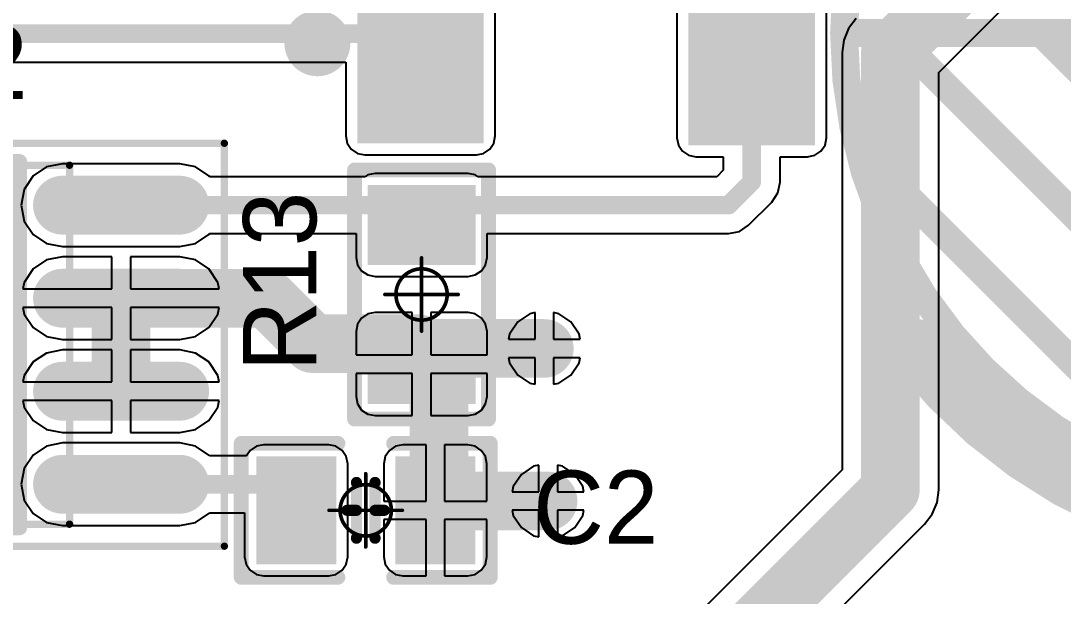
# Model space of a CAD drawing. Header units: millimetres. Extents: x 0.99 to 9.85, y 0.8 to 4.18.
# Drawn here: x 2.408 to 2.968, y 1.418 to 1.727 of the extents above; entities that cross this region are included whole.
import ezdxf

# ---------------------------------------------------------------- set-up
doc = ezdxf.new("R2010")
doc.units = ezdxf.units.MM
doc.header["$MEASUREMENT"] = 0
for name, color, linetype in [('BottomLayer', 5, 'Continuous'), ('BottomSolder', 6, 'Continuous'), ('Mechanical13', 56, 'Continuous'), ('Mechanical15', 56, 'Continuous'), ('MultiLayer', 9, 'Continuous'), ('PadHoleLayer', 156, 'Continuous'), ('TopLayer', 1, 'Continuous'), ('TopOverlay', 2, 'Continuous'), ('TopPaste', 8, 'Continuous'), ('TopSolder', 216, 'Continuous'), ('ViaHoleLayer', 16, 'Continuous')]:
    doc.layers.add(name, color=color, linetype=linetype)

# ---------------------------------------------------------------- blocks, each defined once
blk = doc.blocks.new('C_0805_L_3')
at = {"layer": 'Mechanical15', "const_width": 0.0019685}
for points in [[(0, 0.019685), (0, -0.019685)], [(0, 0.019685), (0, -0.019685)], [(0.019685, 0), (-0.019685, 0)], [(0.019685, 0), (-0.019685, 0)]]:
    blk.add_lwpolyline(points, dxfattribs=at)
at = {"layer": 'Mechanical15'}
for points, const_width in [([(-0.0004921, 0.019685, 1), (0.0004921, 0.019685, 1)], 0.0009842), ([(-0.0004921, 0.019685, 1), (0.0004921, 0.019685, 1)], 0.0009842), ([(0.0137795, 0, 1), (-0.0137795, 0, 1)], 0.0019685), ([(0.0137795, 0, 1), (-0.0137795, 0, 1)], 0.0019685), ([(-0.0201771, 0, 1), (-0.0191929, 0, 1)], 0.0009842), ([(-0.0201771, 0, 1), (-0.0191929, 0, 1)], 0.0009842), ([(-0.0142716, 0, 1), (-0.0132874, 0, 1)], 0.0009842), ([(-0.0142716, 0, 1), (-0.0132874, 0, 1)], 0.0009842), ([(0.0132874, 0, 1), (0.0142716, 0, 1)], 0.0009842), ([(0.0132874, 0, 1), (0.0142716, 0, 1)], 0.0009842), ([(0.0191929, 0, 1), (0.0201771, 0, 1)], 0.0009842), ([(0.0191929, 0, 1), (0.0201771, 0, 1)], 0.0009842), ([(-0.0004921, -0.019685, 1), (0.0004921, -0.019685, 1)], 0.0009842), ([(-0.0004921, -0.019685, 1), (0.0004921, -0.019685, 1)], 0.0009842)]:
    blk.add_lwpolyline(points, format="xyb", close=True, dxfattribs=dict(at, const_width=const_width))
at = {"layer": 'TopLayer'}
for points in [[(-0.0199048, -0.0250032), (-0.0199048, 0.0249968), (-0.0549048, -0.0250032), (-0.0549048, 0.0249968)], [(0.0548984, -0.0250032), (0.0548984, 0.0249968), (0.0198984, -0.0250032), (0.0198984, 0.0249968)]]:
    blk.add_solid(points, dxfattribs=at)
at = {"layer": 'TopOverlay'}
for points, const_width in [([(-0.0669291, 0.0359968), (-0.0669291, -0.0360032)], 0.008), ([(-0.015, 0.0359968), (-0.0669291, 0.0359968)], 0.008), ([(0.0669291, 0.0359968), (0.015, 0.0359968)], 0.008), ([(0.0669291, 0.0359968), (0.0669291, -0.0360032)], 0.008), ([(-0.005, 0.015), (-0.005, -0.015)], 0.006), ([(0.005, 0.015), (0.005, -0.015)], 0.006), ([(-0.005, 0), (-0.01, 0)], 0.006), ([(0.01, 0), (0.005, 0)], 0.006), ([(-0.015, -0.0359968), (-0.0669291, -0.0359968)], 0.008), ([(0.0669291, -0.0359968), (0.015, -0.0359968)], 0.008)]:
    blk.add_lwpolyline(points, dxfattribs=dict(at, const_width=const_width))
for points, const_width in [([(-0.0689291, 0.0359968, 1), (-0.0649291, 0.0359968, 1)], 0.004), ([(-0.0689291, 0.0359968, 1), (-0.0649291, 0.0359968, 1)], 0.004), ([(-0.017, 0.0359968, 1), (-0.013, 0.0359968, 1)], 0.004), ([(0.013, 0.0359968, 1), (0.017, 0.0359968, 1)], 0.004), ([(0.0649291, 0.0359968, 1), (0.0689291, 0.0359968, 1)], 0.004), ([(0.0649291, 0.0359968, 1), (0.0689291, 0.0359968, 1)], 0.004), ([(-0.0065, 0.015, 1), (-0.0035, 0.015, 1)], 0.003), ([(0.0035, 0.015, 1), (0.0065, 0.015, 1)], 0.003), ([(-0.0115, 0, 1), (-0.0085, 0, 1)], 0.003), ([(-0.0065, 0, 1), (-0.0035, 0, 1)], 0.003), ([(0.0035, 0, 1), (0.0065, 0, 1)], 0.003), ([(0.0085, 0, 1), (0.0115, 0, 1)], 0.003), ([(-0.0065, -0.015, 1), (-0.0035, -0.015, 1)], 0.003), ([(0.0035, -0.015, 1), (0.0065, -0.015, 1)], 0.003), ([(-0.0689291, -0.0359968, 1), (-0.0649291, -0.0359968, 1)], 0.004), ([(-0.0689291, -0.0360032, 1), (-0.0649291, -0.0360032, 1)], 0.004), ([(-0.017, -0.0359968, 1), (-0.013, -0.0359968, 1)], 0.004), ([(0.013, -0.0359968, 1), (0.017, -0.0359968, 1)], 0.004), ([(0.0649291, -0.0359968, 1), (0.0689291, -0.0359968, 1)], 0.004), ([(0.0649291, -0.0360032, 1), (0.0689291, -0.0360032, 1)], 0.004)]:
    blk.add_lwpolyline(points, format="xyb", close=True, dxfattribs=dict(at, const_width=const_width))
at = {"layer": 'TopPaste'}
for points in [[(-0.0199048, -0.0250032), (-0.0199048, 0.0249968), (-0.0549048, -0.0250032), (-0.0549048, 0.0249968)], [(0.0548984, -0.0250032), (0.0548984, 0.0249968), (0.0198984, -0.0250032), (0.0198984, 0.0249968)]]:
    blk.add_solid(points, dxfattribs=at)
at = {"layer": 'TopSolder'}
for points in [[(-0.0159048, -0.0290032), (-0.0159048, 0.0289968), (-0.0589048, -0.0290032), (-0.0589048, 0.0289968)], [(0.0588984, -0.0290032), (0.0588984, 0.0289968), (0.0158984, -0.0290032), (0.0158984, 0.0289968)]]:
    blk.add_solid(points, dxfattribs=at)
blk = doc.blocks.new('TO252_31')
at = {"layer": 'Mechanical15', "const_width": 0.003937}
for points in [[(-0.1050394, 0.236063), (-0.0655906, 0.2716536)], [(-0.0655906, 0.2716536), (0.0655906, 0.2716536)], [(0.0655906, 0.2716536), (0.1050394, 0.236063)], [(-0.1050394, 0.218504), (-0.1050394, 0.236063)], [(0.1050394, 0.218504), (0.1050394, 0.236063)], [(-0.13, 0.218504), (0.13, 0.218504)], [(-0.13, 0), (-0.13, 0.218504)], [(0.13, 0), (0.13, 0.218504)], [(-0.13, 0), (0.13, 0)]]:
    blk.add_lwpolyline(points, dxfattribs=at)
at = {"layer": 'Mechanical15', "const_width": 0.0019685}
for points in [[(-0.0665748, 0.2716536, 1), (-0.0646064, 0.2716536, 1)], [(-0.0665748, 0.2716536, 1), (-0.0646064, 0.2716536, 1)], [(0.0646064, 0.2716536, 1), (0.0665748, 0.2716536, 1)], [(0.0646064, 0.2716536, 1), (0.0665748, 0.2716536, 1)], [(-0.1060236, 0.236063, 1), (-0.1040552, 0.236063, 1)], [(-0.1060236, 0.236063, 1), (-0.1040552, 0.236063, 1)], [(0.1040552, 0.236063, 1), (0.1060236, 0.236063, 1)], [(0.1040552, 0.236063, 1), (0.1060236, 0.236063, 1)], [(-0.1309842, 0.218504, 1), (-0.1290158, 0.218504, 1)], [(-0.1309842, 0.218504, 1), (-0.1290158, 0.218504, 1)], [(-0.1060236, 0.218504, 1), (-0.1040552, 0.218504, 1)], [(0.1040552, 0.218504, 1), (0.1060236, 0.218504, 1)], [(0.1290158, 0.218504, 1), (0.1309842, 0.218504, 1)], [(0.1290158, 0.218504, 1), (0.1309842, 0.218504, 1)], [(-0.1309842, 0, 1), (-0.1290158, 0, 1)], [(-0.1309842, 0, 1), (-0.1290158, 0, 1)], [(0.1290158, 0, 1), (0.1309842, 0, 1)], [(0.1290158, 0, 1), (0.1309842, 0, 1)]]:
    blk.add_lwpolyline(points, format="xyb", close=True, dxfattribs=at)
at = {"layer": 'TopLayer'}
for points in [[(0.115, 0.0428544), (0.115, 0.2878544), (-0.115, 0.0428544), (-0.115, 0.2878544)], [(-0.0595512, -0.1747716), (-0.0595512, -0.0647716), (-0.1195512, -0.1747716), (-0.1195512, -0.0647716)], [(0.1184488, -0.1757716), (0.1184488, -0.0657716), (0.0584488, -0.1757716), (0.0584488, -0.0657716)]]:
    blk.add_solid(points, dxfattribs=at)
at = {"layer": 'TopOverlay', "const_width": 0.007874}
for points in [[(-0.13, -0.02), (-0.13, 0.0275591)], [(0.13, -0.02), (0.13, 0.0275591)], [(-0.13, -0.02), (0.13, -0.02)]]:
    blk.add_lwpolyline(points, dxfattribs=at)
at = {"layer": 'TopOverlay'}
for points, const_width in [([(-0.1319685, 0.0275591, 1), (-0.1280315, 0.0275591, 1)], 0.003937), ([(0.1280315, 0.0275591, 1), (0.1319685, 0.0275591, 1)], 0.003937), ([(-0.1319685, -0.02, 1), (-0.1280315, -0.02, 1)], 0.003937), ([(-0.1319685, -0.02, 1), (-0.1280315, -0.02, 1)], 0.003937), ([(0.1280315, -0.02, 1), (0.1319685, -0.02, 1)], 0.003937), ([(0.1280315, -0.02, 1), (0.1319685, -0.02, 1)], 0.003937), ([(-0.137126, -0.125, 1), (-0.152874, -0.125, 1)], 0.019685), ([(-0.1577952, -0.125, 1), (-0.1479528, -0.125, 1)], 0.0098425), ([(-0.1420472, -0.125, 1), (-0.1322048, -0.125, 1)], 0.0098425)]:
    blk.add_lwpolyline(points, format="xyb", close=True, dxfattribs=dict(at, const_width=const_width))
at = {"layer": 'TopPaste'}
for points in [[(0.115, 0.0428544), (0.115, 0.2878544), (-0.115, 0.0428544), (-0.115, 0.2878544)], [(-0.0595512, -0.1747716), (-0.0595512, -0.0647716), (-0.1195512, -0.1747716), (-0.1195512, -0.0647716)], [(0.1184488, -0.1757716), (0.1184488, -0.0657716), (0.0584488, -0.1757716), (0.0584488, -0.0657716)]]:
    blk.add_solid(points, dxfattribs=at)
at = {"layer": 'TopSolder'}
for points in [[(0.119, 0.0388544), (0.119, 0.2918544), (-0.119, 0.0388544), (-0.119, 0.2918544)], [(-0.0555512, -0.1787716), (-0.0555512, -0.0607716), (-0.1235512, -0.1787716), (-0.1235512, -0.0607716)], [(0.1224488, -0.1797716), (0.1224488, -0.0617716), (0.0544488, -0.1797716), (0.0544488, -0.0617716)]]:
    blk.add_solid(points, dxfattribs=at)
blk = doc.blocks.new('R_0805_L_35')
at = {"layer": 'Mechanical15', "const_width": 0.0019685}
for points in [[(0, 0.019685), (0, -0.019685)], [(-0.019685, 0), (0.019685, 0)]]:
    blk.add_lwpolyline(points, dxfattribs=at)
at = {"layer": 'Mechanical15'}
for points, const_width in [([(-0.0004921, 0.019685, 1), (0.0004921, 0.019685, 1)], 0.0009842), ([(0.0137795, 0, 1), (-0.0137795, 0, 1)], 0.0019685), ([(-0.0201771, 0, 1), (-0.0191929, 0, 1)], 0.0009842), ([(-0.0142716, 0, 1), (-0.0132874, 0, 1)], 0.0009842), ([(0.0132874, 0, 1), (0.0142716, 0, 1)], 0.0009842), ([(0.0191929, 0, 1), (0.0201771, 0, 1)], 0.0009842), ([(-0.0004921, -0.019685, 1), (0.0004921, -0.019685, 1)], 0.0009842)]:
    blk.add_lwpolyline(points, format="xyb", close=True, dxfattribs=dict(at, const_width=const_width))
at = {"layer": 'TopLayer'}
for points in [[(-0.0199048, -0.0250032), (-0.0199048, 0.0249968), (-0.0549048, -0.0250032), (-0.0549048, 0.0249968)], [(0.0548984, -0.0250032), (0.0548984, 0.0249968), (0.0198984, -0.0250032), (0.0198984, 0.0249968)]]:
    blk.add_solid(points, dxfattribs=at)
at = {"layer": 'TopOverlay', "const_width": 0.008}
for points in [[(-0.0669291, 0.0359968), (0.0669291, 0.0359968)], [(-0.0669291, 0.0359968), (-0.0669291, -0.0360032)], [(0.0669291, 0.0359968), (0.0669291, -0.0360032)], [(-0.0669291, -0.0360032), (0.0669291, -0.0360032)]]:
    blk.add_lwpolyline(points, dxfattribs=at)
at = {"layer": 'TopOverlay', "const_width": 0.004}
for points in [[(-0.0689291, 0.0359968, 1), (-0.0649291, 0.0359968, 1)], [(-0.0689291, 0.0359968, 1), (-0.0649291, 0.0359968, 1)], [(0.0649291, 0.0359968, 1), (0.0689291, 0.0359968, 1)], [(0.0649291, 0.0359968, 1), (0.0689291, 0.0359968, 1)], [(-0.0689291, -0.0360032, 1), (-0.0649291, -0.0360032, 1)], [(-0.0689291, -0.0360032, 1), (-0.0649291, -0.0360032, 1)], [(0.0649291, -0.0360032, 1), (0.0689291, -0.0360032, 1)], [(0.0649291, -0.0360032, 1), (0.0689291, -0.0360032, 1)]]:
    blk.add_lwpolyline(points, format="xyb", close=True, dxfattribs=at)
at = {"layer": 'TopPaste'}
for points in [[(-0.0199048, -0.0250032), (-0.0199048, 0.0249968), (-0.0549048, -0.0250032), (-0.0549048, 0.0249968)], [(0.0548984, -0.0250032), (0.0548984, 0.0249968), (0.0198984, -0.0250032), (0.0198984, 0.0249968)]]:
    blk.add_solid(points, dxfattribs=at)
at = {"layer": 'TopSolder'}
for points in [[(-0.0159048, -0.0290032), (-0.0159048, 0.0289968), (-0.0589048, -0.0290032), (-0.0589048, 0.0289968)], [(0.0588984, -0.0290032), (0.0588984, 0.0289968), (0.0158984, -0.0290032), (0.0158984, 0.0289968)]]:
    blk.add_solid(points, dxfattribs=at)
blk = doc.blocks.new('SOIC_8_66')
at = {"layer": 'Mechanical13', "const_width": 0.003937}
for points in [[(-0.0767717, 0.0964567), (0.0767716, 0.0964567)], [(-0.0767717, -0.0964567), (-0.0767717, 0.0964567)], [(0.0767716, -0.0964567), (0.0767716, 0.0964567)], [(-0.0767717, -0.0964567), (0.0767716, -0.0964567)]]:
    blk.add_lwpolyline(points, dxfattribs=at)
at = {"layer": 'Mechanical13'}
for points, const_width in [([(-0.0777559, 0.0964567, 1), (-0.0757875, 0.0964567, 1)], 0.0019685), ([(-0.0777559, 0.0964567, 1), (-0.0757875, 0.0964567, 1)], 0.0019685), ([(0.0757874, 0.0964567, 1), (0.0777558, 0.0964567, 1)], 0.0019685), ([(0.0757874, 0.0964567, 1), (0.0777558, 0.0964567, 1)], 0.0019685), ([(-0.0216536, 0.0610236, 1), (-0.0610236, 0.0610236, 1)], 0.003937), ([(-0.0620078, 0.0610236, 1), (-0.0600394, 0.0610236, 1)], 0.0019685), ([(-0.0226378, 0.0610236, 1), (-0.0206694, 0.0610236, 1)], 0.0019685), ([(-0.0777559, -0.0964567, 1), (-0.0757875, -0.0964567, 1)], 0.0019685), ([(-0.0777559, -0.0964567, 1), (-0.0757875, -0.0964567, 1)], 0.0019685), ([(0.0757874, -0.0964567, 1), (0.0777558, -0.0964567, 1)], 0.0019685), ([(0.0757874, -0.0964567, 1), (0.0777558, -0.0964567, 1)], 0.0019685)]:
    blk.add_lwpolyline(points, format="xyb", close=True, dxfattribs=dict(at, const_width=const_width))
at = {"layer": 'Mechanical15', "const_width": 0.003937}
for points in [[(-0.16, 0.1082677), (0.16, 0.1082677)], [(-0.16, -0.1082677), (-0.16, 0.1082677)], [(0.16, -0.1082677), (0.16, 0.1082677)], [(0, -0.019685), (0, 0.019685)], [(-0.0196851, 0), (0.019685, 0)], [(-0.16, -0.1082677), (0.16, -0.1082677)]]:
    blk.add_lwpolyline(points, dxfattribs=at)
at = {"layer": 'Mechanical15', "const_width": 0.0019685}
for points in [[(-0.1609842, 0.1082677, 1), (-0.1590158, 0.1082677, 1)], [(-0.1609842, 0.1082677, 1), (-0.1590158, 0.1082677, 1)], [(0.1590158, 0.1082677, 1), (0.1609842, 0.1082677, 1)], [(0.1590158, 0.1082677, 1), (0.1609842, 0.1082677, 1)], [(-0.0009842, 0.019685, 1), (0.0009842, 0.019685, 1)], [(-0.0206693, 0, 1), (-0.0187009, 0, 1)], [(0.0187008, 0, 1), (0.0206692, 0, 1)], [(-0.0009842, -0.019685, 1), (0.0009842, -0.019685, 1)], [(-0.1609842, -0.1082677, 1), (-0.1590158, -0.1082677, 1)], [(-0.1609842, -0.1082677, 1), (-0.1590158, -0.1082677, 1)], [(0.1590158, -0.1082677, 1), (0.1609842, -0.1082677, 1)], [(0.1590158, -0.1082677, 1), (0.1609842, -0.1082677, 1)]]:
    blk.add_lwpolyline(points, format="xyb", close=True, dxfattribs=at)
at = {"layer": 'TopLayer', "const_width": 0.023622}
for points in [[(-0.1359843, 0.075), (-0.0729921, 0.075)], [(0.0729921, 0.075), (0.1359843, 0.075)], [(-0.1359843, 0.025), (-0.0729921, 0.025)], [(0.0729921, 0.025), (0.1359843, 0.025)], [(-0.1359843, -0.025), (-0.0729921, -0.025)], [(0.0729921, -0.025), (0.1359843, -0.025)], [(-0.1359843, -0.075), (-0.0729921, -0.075)], [(0.0729921, -0.075), (0.1359843, -0.075)]]:
    blk.add_lwpolyline(points, dxfattribs=at)
at = {"layer": 'TopLayer', "const_width": 0.011811}
for points in [[(-0.1418898, 0.075, 1), (-0.1300788, 0.075, 1)], [(-0.0788976, 0.075, 1), (-0.0670866, 0.075, 1)], [(0.0670866, 0.075, 1), (0.0788976, 0.075, 1)], [(0.1300788, 0.075, 1), (0.1418898, 0.075, 1)], [(-0.1418898, 0.025, 1), (-0.1300788, 0.025, 1)], [(-0.0788976, 0.025, 1), (-0.0670866, 0.025, 1)], [(0.0670866, 0.025, 1), (0.0788976, 0.025, 1)], [(0.1300788, 0.025, 1), (0.1418898, 0.025, 1)], [(-0.1418898, -0.025, 1), (-0.1300788, -0.025, 1)], [(-0.0788976, -0.025, 1), (-0.0670866, -0.025, 1)], [(0.0670866, -0.025, 1), (0.0788976, -0.025, 1)], [(0.1300788, -0.025, 1), (0.1418898, -0.025, 1)], [(-0.1418898, -0.075, 1), (-0.1300788, -0.075, 1)], [(-0.0788976, -0.075, 1), (-0.0670866, -0.075, 1)], [(0.0670866, -0.075, 1), (0.0788976, -0.075, 1)], [(0.1300788, -0.075, 1), (0.1418898, -0.075, 1)]]:
    blk.add_lwpolyline(points, format="xyb", close=True, dxfattribs=at)
at = {"layer": 'TopOverlay'}
for points, const_width in [([(-0.0689172, 0.12, 1), (-0.0810828, 0.12, 1)], 0.019685), ([(-0.086004, 0.12, 1), (-0.0761616, 0.12, 1)], 0.0098425), ([(-0.0738384, 0.12, 1), (-0.063996, 0.12, 1)], 0.0098425), ([(-0.052, 0.0984252, 1), (-0.048, 0.0984252, 1)], 0.004), ([(-0.0519685, 0.0984252, 1), (-0.0480315, 0.0984252, 1)], 0.003937), ([(-0.0220001, 0.0984252, 1), (-0.0180001, 0.0984252, 1)], 0.004), ([(-0.022, 0.0984252, 1), (-0.018, 0.0984252, 1)], 0.004), ([(0.018, 0.0984252, 1), (0.022, 0.0984252, 1)], 0.004), ([(0.018, 0.0984251, 1), (0.022, 0.0984251, 1)], 0.004), ([(0.048, 0.0984252, 1), (0.052, 0.0984252, 1)], 0.004), ([(0.0480315, 0.0984252, 1), (0.0519685, 0.0984252, 1)], 0.003937), ([(-0.0020001, 0.0784252, 1), (0.0019999, 0.0784252, 1)], 0.004), ([(-0.002, 0.0784251, 1), (0.002, 0.0784251, 1)], 0.004), ([(-0.0519685, -0.0984252, 1), (-0.0480315, -0.0984252, 1)], 0.003937), ([(-0.0519685, -0.0984252, 1), (-0.0480315, -0.0984252, 1)], 0.003937), ([(-0.0374016, -0.0984252, 1), (-0.0334646, -0.0984252, 1)], 0.003937), ([(0.0334646, -0.0984252, 1), (0.0374016, -0.0984252, 1)], 0.003937), ([(0.0480315, -0.0984252, 1), (0.0519685, -0.0984252, 1)], 0.003937), ([(0.0480315, -0.0984252, 1), (0.0519685, -0.0984252, 1)], 0.003937)]:
    blk.add_lwpolyline(points, format="xyb", close=True, dxfattribs=dict(at, const_width=const_width))
for points, const_width in [([(-0.05, 0.0984252), (-0.02, 0.0984252)], 0.008), ([(-0.05, -0.0984252), (-0.05, 0.0984252)], 0.007874), ([(0.02, 0.0984252), (0.05, 0.0984252)], 0.008), ([(0.05, -0.0984252), (0.05, 0.0984252)], 0.007874), ([(-0.05, -0.0984252), (0.05, -0.0984252)], 0.007874), ([(-0.0354331, -0.0984252), (0.0354331, -0.0984252)], 0.007874)]:
    blk.add_lwpolyline(points, dxfattribs=dict(at, const_width=const_width))
at = {"layer": 'TopOverlay', "const_width": 0.008}
for points in [[(-1e-07, 0.0784252, -0.414213562373095), (-0.0200001, 0.0984252)], [(0.02, 0.0984251, -0.414213562373095), (0, 0.0784251)]]:
    blk.add_lwpolyline(points, format="xyb", dxfattribs=at)
at = {"layer": 'TopPaste', "const_width": 0.023622}
for points in [[(-0.1359843, 0.075), (-0.0729921, 0.075)], [(0.0729921, 0.075), (0.1359843, 0.075)], [(-0.1359843, 0.025), (-0.0729921, 0.025)], [(0.0729921, 0.025), (0.1359843, 0.025)], [(-0.1359843, -0.025), (-0.0729921, -0.025)], [(0.0729921, -0.025), (0.1359843, -0.025)], [(-0.1359843, -0.075), (-0.0729921, -0.075)], [(0.0729921, -0.075), (0.1359843, -0.075)]]:
    blk.add_lwpolyline(points, dxfattribs=at)
at = {"layer": 'TopPaste', "const_width": 0.011811}
for points in [[(-0.1418898, 0.075, 1), (-0.1300788, 0.075, 1)], [(-0.0788976, 0.075, 1), (-0.0670866, 0.075, 1)], [(0.0670866, 0.075, 1), (0.0788976, 0.075, 1)], [(0.1300788, 0.075, 1), (0.1418898, 0.075, 1)], [(-0.1418898, 0.025, 1), (-0.1300788, 0.025, 1)], [(-0.0788976, 0.025, 1), (-0.0670866, 0.025, 1)], [(0.0670866, 0.025, 1), (0.0788976, 0.025, 1)], [(0.1300788, 0.025, 1), (0.1418898, 0.025, 1)], [(-0.1418898, -0.025, 1), (-0.1300788, -0.025, 1)], [(-0.0788976, -0.025, 1), (-0.0670866, -0.025, 1)], [(0.0670866, -0.025, 1), (0.0788976, -0.025, 1)], [(0.1300788, -0.025, 1), (0.1418898, -0.025, 1)], [(-0.1418898, -0.075, 1), (-0.1300788, -0.075, 1)], [(-0.0788976, -0.075, 1), (-0.0670866, -0.075, 1)], [(0.0670866, -0.075, 1), (0.0788976, -0.075, 1)], [(0.1300788, -0.075, 1), (0.1418898, -0.075, 1)]]:
    blk.add_lwpolyline(points, format="xyb", close=True, dxfattribs=at)
at = {"layer": 'TopSolder', "const_width": 0.031622}
for points in [[(-0.1359843, 0.075), (-0.0729921, 0.075)], [(0.0729921, 0.075), (0.1359843, 0.075)], [(-0.1359843, 0.025), (-0.0729921, 0.025)], [(0.0729921, 0.025), (0.1359843, 0.025)], [(-0.1359843, -0.025), (-0.0729921, -0.025)], [(0.0729921, -0.025), (0.1359843, -0.025)], [(-0.1359843, -0.075), (-0.0729921, -0.075)], [(0.0729921, -0.075), (0.1359843, -0.075)]]:
    blk.add_lwpolyline(points, dxfattribs=at)
at = {"layer": 'TopSolder', "const_width": 0.015811}
for points in [[(-0.1438898, 0.075, 1), (-0.1280788, 0.075, 1)], [(-0.0808976, 0.075, 1), (-0.0650866, 0.075, 1)], [(0.0650866, 0.075, 1), (0.0808976, 0.075, 1)], [(0.1280788, 0.075, 1), (0.1438898, 0.075, 1)], [(-0.1438898, 0.025, 1), (-0.1280788, 0.025, 1)], [(-0.0808976, 0.025, 1), (-0.0650866, 0.025, 1)], [(0.0650866, 0.025, 1), (0.0808976, 0.025, 1)], [(0.1280788, 0.025, 1), (0.1438898, 0.025, 1)], [(-0.1438898, -0.025, 1), (-0.1280788, -0.025, 1)], [(-0.0808976, -0.025, 1), (-0.0650866, -0.025, 1)], [(0.0650866, -0.025, 1), (0.0808976, -0.025, 1)], [(0.1280788, -0.025, 1), (0.1438898, -0.025, 1)], [(-0.1438898, -0.075, 1), (-0.1280788, -0.075, 1)], [(-0.0808976, -0.075, 1), (-0.0650866, -0.075, 1)], [(0.0650866, -0.075, 1), (0.0808976, -0.075, 1)], [(0.1280788, -0.075, 1), (0.1438898, -0.075, 1)]]:
    blk.add_lwpolyline(points, format="xyb", close=True, dxfattribs=at)
blk = doc.blocks.new('CAP_5_0_12_5_20_119')
at = {"layer": 'BottomLayer', "const_width": 0.0393701}
blk.add_lwpolyline([(0.0787398, 0, 1), (0.1181098, 0, 1)], format="xyb", close=True, dxfattribs=at)
at = {"layer": 'BottomLayer'}
blk.add_solid([(-0.0590551, -0.0393701), (-0.0590551, 0.0393701), (-0.1377953, -0.0393701), (-0.1377953, 0.0393701)], dxfattribs=at)
at = {"layer": 'BottomSolder', "const_width": 0.0433701}
blk.add_lwpolyline([(0.0767398, 0, 1), (0.1201098, 0, 1)], format="xyb", close=True, dxfattribs=at)
at = {"layer": 'BottomSolder'}
blk.add_solid([(-0.0550551, -0.0433701), (-0.0550551, 0.0433701), (-0.1417953, -0.0433701), (-0.1417953, 0.0433701)], dxfattribs=at)
at = {"layer": 'Mechanical15', "const_width": 0.0019685}
for points in [[(0, -0.019685), (0, 0.019685)], [(0.019685, 0), (-0.019685, 0)]]:
    blk.add_lwpolyline(points, dxfattribs=at)
at = {"layer": 'Mechanical15'}
for points, const_width in [([(-0.0004921, 0.019685, 1), (0.0004921, 0.019685, 1)], 0.0009842), ([(0.0137795, 0, 1), (-0.0137795, 0, 1)], 0.0019685), ([(-0.0201771, 0, 1), (-0.0191929, 0, 1)], 0.0009842), ([(-0.0142716, 0, 1), (-0.0132874, 0, 1)], 0.0009842), ([(0.0132874, 0, 1), (0.0142716, 0, 1)], 0.0009842), ([(0.0191929, 0, 1), (0.0201771, 0, 1)], 0.0009842), ([(-0.0004921, -0.019685, 1), (0.0004921, -0.019685, 1)], 0.0009842)]:
    blk.add_lwpolyline(points, format="xyb", close=True, dxfattribs=dict(at, const_width=const_width))
at = {"layer": 'MultiLayer', "const_width": 0.0393701}
blk.add_lwpolyline([(0.0787398, 0, 1), (0.1181098, 0, 1)], format="xyb", close=True, dxfattribs=at)
at = {"layer": 'MultiLayer'}
blk.add_solid([(-0.0590551, -0.0393701), (-0.0590551, 0.0393701), (-0.1377953, -0.0393701), (-0.1377953, 0.0393701)], dxfattribs=at)
at = {"layer": 'PadHoleLayer', "const_width": 0.0216535}
for points in [[(-0.109252, 0, 1), (-0.0875984, 0, 1)], [(0.087598, 0, 1), (0.1092516, 0, 1)]]:
    blk.add_lwpolyline(points, format="xyb", close=True, dxfattribs=at)
at = {"layer": 'TopLayer', "const_width": 0.0393701}
blk.add_lwpolyline([(0.0787398, 0, 1), (0.1181098, 0, 1)], format="xyb", close=True, dxfattribs=at)
at = {"layer": 'TopLayer'}
blk.add_solid([(-0.0590551, -0.0393701), (-0.0590551, 0.0393701), (-0.1377953, -0.0393701), (-0.1377953, 0.0393701)], dxfattribs=at)
at = {"layer": 'TopOverlay'}
for points, const_width in [([(0.2559048, 0, 1), (-0.2559052, 0, 1)], 0.015), ([(-0.00375, 0.25, 1), (0.00375, 0.25, 1)], 0.0075), ([(0.06625, 0.24, 1), (0.07375, 0.24, 1)], 0.0075), ([(0.12625, 0.22, 1), (0.13375, 0.22, 1)], 0.0075), ([(0.1719606, 0.2082295, 1), (0.1877086, 0.2082295, 1)], 0.015748), ([(0.16625, 0.18, 1), (0.17375, 0.18, 1)], 0.0075), ([(-0.00375, 0.17, 1), (0.00375, 0.17, 1)], 0.0075), ([(-0.00375, 0.16, 1), (0.00375, 0.16, 1)], 0.0075), ([(0.20625, 0.14, 1), (0.21375, 0.14, 1)], 0.0075), ([(-0.00375, 0.12, 1), (0.00375, 0.12, 1)], 0.0075), ([(-0.00375, 0.09, 1), (0.00375, 0.09, 1)], 0.0075), ([(-0.00375, 0.09, 1), (0.00375, 0.09, 1)], 0.0075), ([(0.23625, 0.09, 1), (0.24375, 0.09, 1)], 0.0075), ([(-0.00375, 0.04, 1), (0.00375, 0.04, 1)], 0.0075), ([(0.24625, 0.02, 1), (0.25375, 0.02, 1)], 0.0075), ([(-0.00375, 0.01, 1), (0.00375, 0.01, 1)], 0.0075), ([(-0.00375, 0.01, 1), (0.00375, 0.01, 1)], 0.0075), ([(-0.2596552, 0, 1), (-0.2521552, 0, 1)], 0.0075), ([(-0.00375, 0, 1), (0.00375, 0, 1)], 0.0075), ([(0.2521548, 0, 1), (0.2596548, 0, 1)], 0.0075), ([(0.24625, -0.06, 1), (0.25375, -0.06, 1)], 0.0075), ([(-0.00375, -0.07, 1), (0.00375, -0.07, 1)], 0.0075), ([(-0.00375, -0.07, 1), (0.00375, -0.07, 1)], 0.0075), ([(-0.00375, -0.1, 1), (0.00375, -0.1, 1)], 0.0075), ([(-0.00375, -0.15, 1), (0.00375, -0.15, 1)], 0.0075), ([(-0.00375, -0.15, 1), (0.00375, -0.15, 1)], 0.0075), ([(-0.00375, -0.2, 1), (0.00375, -0.2, 1)], 0.0075), ([(0.1616948, -0.2166712, 1), (0.1774428, -0.2166712, 1)], 0.015748), ([(-0.00375, -0.23, 1), (0.00375, -0.23, 1)], 0.0075), ([(-0.00375, -0.23, 1), (0.00375, -0.23, 1)], 0.0075), ([(0.06625, -0.24, 1), (0.07375, -0.24, 1)], 0.0075), ([(-0.00375, -0.25, 1), (0.00375, -0.25, 1)], 0.0075), ([(-0.00375, -0.25, 1), (0.00375, -0.25, 1)], 0.0075)]:
    blk.add_lwpolyline(points, format="xyb", close=True, dxfattribs=dict(at, const_width=const_width))
at = {"layer": 'TopOverlay', "const_width": 0.015}
for points in [[(0, -0.25), (0, 0.25)], [(0, 0.17), (0.07, 0.24)], [(0, 0.09), (0.13, 0.22)], [(0, 0.01), (0.17, 0.18)], [(0, 0.12), (0, 0.16)], [(0, -0.07), (0.21, 0.14)], [(0, -0.15), (0.24, 0.09)], [(0, 0.04), (0, 0.09)], [(0, -0.23), (0.25, 0.02)], [(0, 0), (0, 0.01)], [(0.07, -0.24), (0.25, -0.06)], [(0, -0.1), (0, -0.07)], [(0, -0.2), (0, -0.15)], [(0, -0.25), (0, -0.23)]]:
    blk.add_lwpolyline(points, dxfattribs=at)
at = {"layer": 'TopOverlay', "const_width": 0.0314961}
blk.add_lwpolyline([(0.1798346, 0.2082295, -0.4723662288889168), (0.1695688, -0.2166712)], format="xyb", dxfattribs=at)
at = {"layer": 'TopSolder', "const_width": 0.0433701}
blk.add_lwpolyline([(0.0767398, 0, 1), (0.1201098, 0, 1)], format="xyb", close=True, dxfattribs=at)
at = {"layer": 'TopSolder'}
blk.add_solid([(-0.0550551, -0.0433701), (-0.0550551, 0.0433701), (-0.1417953, -0.0433701), (-0.1417953, 0.0433701)], dxfattribs=at)

msp = doc.modelspace()

# ---------------------------------------------------------------- linework, layer by layer
at = {"layer": 'BottomLayer'}
for p, q in [((2.6812579, 1.5696912), (2.6746944, 1.5653056)), ((2.684, 1.5702366), (2.6812579, 1.5696912)), ((2.684, 1.556), (2.684, 1.5702366)), ((2.6967421, 1.5696912), (2.694, 1.5702366)), ((2.694, 1.5702366), (2.694, 1.556)), ((2.7033056, 1.5653056), (2.6967421, 1.5696912)), ((2.6746944, 1.5653056), (2.6703088, 1.5587421)), ((2.7076912, 1.5587421), (2.7033056, 1.5653056)), ((2.6703088, 1.5587421), (2.6697634, 1.556)), ((2.7082366, 1.556), (2.7076912, 1.5587421)), ((2.6697634, 1.556), (2.684, 1.556)), ((2.694, 1.556), (2.7082366, 1.556)), ((2.684, 1.546), (2.6697634, 1.546)), ((2.6697634, 1.546), (2.6703088, 1.5432579)), ((2.6703088, 1.5432579), (2.6746944, 1.5366944)), ((2.684, 1.5317634), (2.684, 1.546)), ((2.7082366, 1.546), (2.694, 1.546)), ((2.694, 1.546), (2.694, 1.5317634)), ((2.7033056, 1.5366944), (2.7076912, 1.5432579)), ((2.7076912, 1.5432579), (2.7082366, 1.546)), ((2.6746944, 1.5366944), (2.6812579, 1.5323088)), ((2.6967421, 1.5323088), (2.7033056, 1.5366944)), ((2.6812579, 1.5323088), (2.684, 1.5317634)), ((2.694, 1.5317634), (2.6967421, 1.5323088)), ((2.6832579, 1.4876912), (2.6766944, 1.4833056)), ((2.686, 1.4882366), (2.6832579, 1.4876912)), ((2.686, 1.474), (2.686, 1.4882366)), ((2.6987421, 1.4876912), (2.696, 1.4882366)), ((2.696, 1.4882366), (2.696, 1.474)), ((2.7053056, 1.4833056), (2.6987421, 1.4876912)), ((2.6766944, 1.4833056), (2.6723088, 1.4767421)), ((2.7096912, 1.4767421), (2.7053056, 1.4833056)), ((2.6723088, 1.4767421), (2.6717634, 1.474)), ((2.6717634, 1.474), (2.686, 1.474)), ((2.696, 1.474), (2.7102366, 1.474)), ((2.7102366, 1.474), (2.7096912, 1.4767421)), ((2.686, 1.464), (2.6717634, 1.464)), ((2.6717634, 1.464), (2.6723088, 1.4612579)), ((2.686, 1.4497634), (2.686, 1.464)), ((2.7102366, 1.464), (2.696, 1.464)), ((2.696, 1.464), (2.696, 1.4497634)), ((2.7096912, 1.4612579), (2.7102366, 1.464)), ((2.6723088, 1.4612579), (2.6766944, 1.4546944)), ((2.7053056, 1.4546944), (2.7096912, 1.4612579)), ((2.6766944, 1.4546944), (2.6832579, 1.4503088)), ((2.6987421, 1.4503088), (2.7053056, 1.4546944)), ((2.6832579, 1.4503088), (2.686, 1.4497634)), ((2.696, 1.4497634), (2.6987421, 1.4503088))]:
    msp.add_line(p, q, dxfattribs=at)
at = {"layer": 'BottomLayer', "const_width": 0.0098425}
for points in [[(2.6840788, 1.551, 1), (2.6939212, 1.551, 1)], [(2.6860788, 1.469, 1), (2.6959212, 1.469, 1)]]:
    msp.add_lwpolyline(points, format="xyb", close=True, dxfattribs=at)
at = {"layer": 'BottomSolder', "const_width": 0.0138425}
for points in [[(2.6820788, 1.551, 1), (2.6959212, 1.551, 1)], [(2.6840788, 1.469, 1), (2.6979212, 1.469, 1)]]:
    msp.add_lwpolyline(points, format="xyb", close=True, dxfattribs=at)
at = {"layer": 'MultiLayer', "const_width": 0.0098425}
for points in [[(2.6840788, 1.551, 1), (2.6939212, 1.551, 1)], [(2.6860788, 1.469, 1), (2.6959212, 1.469, 1)]]:
    msp.add_lwpolyline(points, format="xyb", close=True, dxfattribs=at)
at = {"layer": 'TopLayer'}
for p, q in [((2.9009702, 1.6992428), (2.9947572, 1.7930298)), ((2.6626447, 1.6652284), (2.6626447, 1.7752284)), ((2.7602529, 1.7742284), (2.7602529, 1.6642284)), ((2.8406447, 1.6642284), (2.8406447, 1.7742284)), ((2.8566363, 1.7283637), (2.8525091, 1.7229851)), ((2.8525091, 1.7229851), (2.8499147, 1.7167216)), ((2.8499147, 1.7167216), (2.8490298, 1.71)), ((2.8490298, 1.71), (2.8490298, 1.4857573)), ((2.2915633, 1.7049345), (2.5822529, 1.7049345)), ((2.5822529, 1.7049345), (2.5822529, 1.6652284)), ((2.9009702, 1.4750001), (2.9009702, 1.6992428)), ((2.5822529, 1.6652284), (2.583029, 1.6613266)), ((2.6618686, 1.6613266), (2.6626447, 1.6652284)), ((2.7602529, 1.6642284), (2.761029, 1.6603266)), ((2.8398686, 1.6603266), (2.8406447, 1.6642284)), ((2.583029, 1.6613266), (2.5852392, 1.6580188)), ((2.6596584, 1.6580188), (2.6618686, 1.6613266)), ((2.761029, 1.6603266), (2.7632392, 1.6570188)), ((2.8376584, 1.6570188), (2.8398686, 1.6603266)), ((2.5852392, 1.6580188), (2.588547, 1.6558086)), ((2.588547, 1.6558086), (2.5924488, 1.6550325)), ((2.5924488, 1.6550325), (2.6524488, 1.6550325)), ((2.6524488, 1.6550325), (2.6563506, 1.6558086)), ((2.6563506, 1.6558086), (2.6596584, 1.6580188)), ((2.7632392, 1.6570188), (2.766547, 1.6548086)), ((2.766547, 1.6548086), (2.7704488, 1.6540325)), ((2.7704488, 1.6540325), (2.7851549, 1.6540325)), ((2.7851549, 1.6540325), (2.7851549, 1.6467837)), ((2.8157427, 1.6404488), (2.8157427, 1.6540325)), ((2.8157427, 1.6540325), (2.8304488, 1.6540325)), ((2.8304488, 1.6540325), (2.8343506, 1.6548086)), ((2.8343506, 1.6548086), (2.8376584, 1.6570188)), ((2.4214819, 1.6485455), (2.4142672, 1.6437249)), ((2.4299921, 1.6502383), (2.4214819, 1.6485455)), ((2.4929843, 1.6502383), (2.4299921, 1.6502383)), ((2.5014945, 1.6485455), (2.4929843, 1.6502383)), ((2.5087092, 1.6437249), (2.5014945, 1.6485455)), ((2.4142672, 1.6437249), (2.4094466, 1.6365102)), ((2.5089972, 1.6432939), (2.5087092, 1.6437249)), ((2.5925684, 1.6432939), (2.5089972, 1.6432939)), ((2.5941014, 1.6443182), (2.5925684, 1.6432939)), ((2.5980032, 1.6450943), (2.5941014, 1.6443182)), ((2.6480032, 1.6450943), (2.5980032, 1.6450943)), ((2.651905, 1.6443182), (2.6480032, 1.6450943)), ((2.653438, 1.6432939), (2.651905, 1.6443182)), ((2.7816651, 1.6432939), (2.653438, 1.6432939)), ((2.7851549, 1.6467837), (2.7816651, 1.6432939)), ((2.4094466, 1.6365102), (2.4077538, 1.628)), ((2.8145785, 1.6345961), (2.8157427, 1.6404488)), ((2.8112632, 1.6296344), (2.8145785, 1.6345961)), ((2.4077538, 1.628), (2.4094466, 1.6194898)), ((2.7988144, 1.6171856), (2.8112632, 1.6296344)), ((2.4094466, 1.6194898), (2.4142672, 1.6122751)), ((2.788, 1.6127061), (2.7938527, 1.6138703)), ((2.7938527, 1.6138703), (2.7988144, 1.6171856)), ((2.4142672, 1.6122751), (2.4214819, 1.6074545)), ((2.5014945, 1.6074545), (2.5087092, 1.6122751)), ((2.5087092, 1.6122751), (2.5089972, 1.6127061)), ((2.5089972, 1.6127061), (2.5878073, 1.6127061)), ((2.5878073, 1.6127061), (2.5878073, 1.5998984)), ((2.6581991, 1.5998984), (2.6581991, 1.6127061)), ((2.6581991, 1.6127061), (2.788, 1.6127061)), ((2.4214819, 1.6074545), (2.4299921, 1.6057617)), ((2.4299921, 1.6057617), (2.4929843, 1.6057617)), ((2.4929843, 1.6057617), (2.5014945, 1.6074545)), ((2.4214819, 1.5985455), (2.4142672, 1.5937249)), ((2.4299921, 1.6002383), (2.4214819, 1.5985455)), ((2.4564882, 1.6002383), (2.4299921, 1.6002383)), ((2.4564882, 1.583), (2.4564882, 1.6002383)), ((2.4929843, 1.6002383), (2.4664882, 1.6002383)), ((2.4664882, 1.6002383), (2.4664882, 1.583)), ((2.5014945, 1.5985455), (2.4929843, 1.6002383)), ((2.5087092, 1.5937249), (2.5014945, 1.5985455)), ((2.5878073, 1.5998984), (2.5885834, 1.5959966)), ((2.657423, 1.5959966), (2.6581991, 1.5998984)), ((2.4142672, 1.5937249), (2.4094466, 1.5865102)), ((2.5135298, 1.5865102), (2.5087092, 1.5937249)), ((2.5885834, 1.5959966), (2.5907936, 1.5926888)), ((2.5907936, 1.5926888), (2.5941014, 1.5904786)), ((2.651905, 1.5904786), (2.6552128, 1.5926888)), ((2.6552128, 1.5926888), (2.657423, 1.5959966)), ((2.4094466, 1.5865102), (2.4087484, 1.583)), ((2.514228, 1.583), (2.5135298, 1.5865102)), ((2.5941014, 1.5904786), (2.5980032, 1.5897025)), ((2.5980032, 1.5897025), (2.6480032, 1.5897025)), ((2.6480032, 1.5897025), (2.651905, 1.5904786)), ((2.4087484, 1.583), (2.4564882, 1.583)), ((2.4664882, 1.583), (2.514228, 1.583)), ((2.4564882, 1.573), (2.4087484, 1.573)), ((2.4087484, 1.573), (2.4094466, 1.5694898)), ((2.4094466, 1.5694898), (2.4142672, 1.5622751)), ((2.4564882, 1.5557617), (2.4564882, 1.573)), ((2.514228, 1.573), (2.4664882, 1.573)), ((2.4664882, 1.573), (2.4664882, 1.5557617)), ((2.5087092, 1.5622751), (2.5135298, 1.5694898)), ((2.5135298, 1.5694898), (2.514228, 1.573)), ((2.5941014, 1.569515), (2.5907936, 1.5673048)), ((2.5980032, 1.5702911), (2.5941014, 1.569515)), ((2.6180032, 1.5702911), (2.5980032, 1.5702911)), ((2.6180032, 1.5475952), (2.6180032, 1.5702911)), ((2.6480032, 1.5702911), (2.6280032, 1.5702911)), ((2.6280032, 1.5702911), (2.6280032, 1.5475952)), ((2.651905, 1.569515), (2.6480032, 1.5702911)), ((2.6552128, 1.5673048), (2.651905, 1.569515)), ((2.6812579, 1.5696912), (2.6746944, 1.5653056)), ((2.684, 1.5702366), (2.6812579, 1.5696912)), ((2.684, 1.556), (2.684, 1.5702366)), ((2.6967421, 1.5696912), (2.694, 1.5702366)), ((2.694, 1.5702366), (2.694, 1.556)), ((2.7033056, 1.5653056), (2.6967421, 1.5696912)), ((2.5885834, 1.563997), (2.5878073, 1.5600952)), ((2.5907936, 1.5673048), (2.5885834, 1.563997)), ((2.657423, 1.563997), (2.6552128, 1.5673048)), ((2.6581991, 1.5600952), (2.657423, 1.563997)), ((2.6746944, 1.5653056), (2.6703088, 1.5587421)), ((2.7076912, 1.5587421), (2.7033056, 1.5653056)), ((2.4142672, 1.5622751), (2.4214819, 1.5574545)), ((2.5014945, 1.5574545), (2.5087092, 1.5622751)), ((2.5878073, 1.5600952), (2.5878073, 1.5475952)), ((2.6581991, 1.5475952), (2.6581991, 1.5600952)), ((2.6703088, 1.5587421), (2.6697634, 1.556)), ((2.7082366, 1.556), (2.7076912, 1.5587421)), ((2.4214819, 1.5574545), (2.4299921, 1.5557617)), ((2.4299921, 1.5557617), (2.4564882, 1.5557617)), ((2.4664882, 1.5557617), (2.4929843, 1.5557617)), ((2.4929843, 1.5557617), (2.5014945, 1.5574545)), ((2.6697634, 1.556), (2.684, 1.556)), ((2.694, 1.556), (2.7082366, 1.556)), ((2.4214819, 1.5485455), (2.4142672, 1.5437249)), ((2.4299921, 1.5502383), (2.4214819, 1.5485455)), ((2.4564882, 1.5502383), (2.4299921, 1.5502383)), ((2.4564882, 1.533), (2.4564882, 1.5502383)), ((2.4929843, 1.5502383), (2.4664882, 1.5502383)), ((2.4664882, 1.5502383), (2.4664882, 1.533)), ((2.5014945, 1.5485455), (2.4929843, 1.5502383)), ((2.5087092, 1.5437249), (2.5014945, 1.5485455)), ((2.5878073, 1.5475952), (2.6180032, 1.5475952)), ((2.6280032, 1.5475952), (2.6581991, 1.5475952)), ((2.4142672, 1.5437249), (2.4094466, 1.5365102)), ((2.5135298, 1.5365102), (2.5087092, 1.5437249)), ((2.684, 1.546), (2.6697634, 1.546)), ((2.6697634, 1.546), (2.6703088, 1.5432579)), ((2.6703088, 1.5432579), (2.6746944, 1.5366944)), ((2.684, 1.5317634), (2.684, 1.546)), ((2.7082366, 1.546), (2.694, 1.546)), ((2.694, 1.546), (2.694, 1.5317634)), ((2.7033056, 1.5366944), (2.7076912, 1.5432579)), ((2.7076912, 1.5432579), (2.7082366, 1.546)), ((2.4094466, 1.5365102), (2.4087484, 1.533)), ((2.514228, 1.533), (2.5135298, 1.5365102)), ((2.6180032, 1.5375952), (2.5878073, 1.5375952)), ((2.5878073, 1.5375952), (2.5878073, 1.5250952)), ((2.6180032, 1.5148993), (2.6180032, 1.5375952)), ((2.6581991, 1.5375952), (2.6280032, 1.5375952)), ((2.6280032, 1.5375952), (2.6280032, 1.5148993)), ((2.6581991, 1.5250952), (2.6581991, 1.5375952)), ((2.6746944, 1.5366944), (2.6812579, 1.5323088)), ((2.6967421, 1.5323088), (2.7033056, 1.5366944)), ((2.4087484, 1.533), (2.4564882, 1.533)), ((2.4664882, 1.533), (2.514228, 1.533)), ((2.6812579, 1.5323088), (2.684, 1.5317634)), ((2.694, 1.5317634), (2.6967421, 1.5323088)), ((2.5878073, 1.5250952), (2.5885834, 1.5211934)), ((2.657423, 1.5211934), (2.6581991, 1.5250952)), ((2.4564882, 1.523), (2.4087484, 1.523)), ((2.4087484, 1.523), (2.4094466, 1.5194898)), ((2.4094466, 1.5194898), (2.4142672, 1.5122751)), ((2.4564882, 1.5057617), (2.4564882, 1.523)), ((2.514228, 1.523), (2.4664882, 1.523)), ((2.4664882, 1.523), (2.4664882, 1.5057617)), ((2.5087092, 1.5122751), (2.5135298, 1.5194898)), ((2.5135298, 1.5194898), (2.514228, 1.523)), ((2.5885834, 1.5211934), (2.5907936, 1.5178856)), ((2.6552128, 1.5178856), (2.657423, 1.5211934)), ((2.5907936, 1.5178856), (2.5941014, 1.5156754)), ((2.5941014, 1.5156754), (2.5980032, 1.5148993)), ((2.5980032, 1.5148993), (2.6180032, 1.5148993)), ((2.6280032, 1.5148993), (2.6480032, 1.5148993)), ((2.6480032, 1.5148993), (2.651905, 1.5156754)), ((2.651905, 1.5156754), (2.6552128, 1.5178856)), ((2.4142672, 1.5122751), (2.4214819, 1.5074545)), ((2.4214819, 1.5074545), (2.4299921, 1.5057617)), ((2.4929843, 1.5057617), (2.5014945, 1.5074545)), ((2.5014945, 1.5074545), (2.5087092, 1.5122751)), ((2.4299921, 1.5057617), (2.4564882, 1.5057617)), ((2.4664882, 1.5057617), (2.4929843, 1.5057617)), ((2.4214819, 1.4985455), (2.4142672, 1.4937249)), ((2.4299921, 1.5002383), (2.4214819, 1.4985455)), ((2.4929843, 1.5002383), (2.4299921, 1.5002383)), ((2.5014945, 1.4985455), (2.4929843, 1.5002383)), ((2.5087092, 1.4937249), (2.5014945, 1.4985455)), ((2.530892, 1.4962128), (2.5289417, 1.4932939)), ((2.5341998, 1.498423), (2.530892, 1.4962128)), ((2.5381016, 1.4991991), (2.5341998, 1.498423)), ((2.5731016, 1.4991991), (2.5381016, 1.4991991)), ((2.5770034, 1.498423), (2.5731016, 1.4991991)), ((2.5803112, 1.4962128), (2.5770034, 1.498423)), ((2.5825214, 1.492905), (2.5803112, 1.4962128)), ((2.6056952, 1.4962128), (2.603485, 1.492905)), ((2.609003, 1.498423), (2.6056952, 1.4962128)), ((2.6129048, 1.4991991), (2.609003, 1.498423)), ((2.6254048, 1.4991991), (2.6129048, 1.4991991)), ((2.6254048, 1.4690032), (2.6254048, 1.4991991)), ((2.6479048, 1.4991991), (2.6354048, 1.4991991)), ((2.6354048, 1.4991991), (2.6354048, 1.4690032)), ((2.6518066, 1.498423), (2.6479048, 1.4991991)), ((2.6551144, 1.4962128), (2.6518066, 1.498423)), ((2.6573246, 1.492905), (2.6551144, 1.4962128)), ((2.4142672, 1.4937249), (2.4094466, 1.4865102)), ((2.5089972, 1.4932939), (2.5087092, 1.4937249)), ((2.5289417, 1.4932939), (2.5089972, 1.4932939)), ((2.5832975, 1.4890032), (2.5825214, 1.492905)), ((2.603485, 1.492905), (2.6027089, 1.4890032)), ((2.6581007, 1.4890032), (2.6573246, 1.492905)), ((2.4094466, 1.4865102), (2.4077538, 1.478)), ((2.5832975, 1.4390032), (2.5832975, 1.4890032)), ((2.6027089, 1.4890032), (2.6027089, 1.4690032)), ((2.6581007, 1.4690032), (2.6581007, 1.4890032)), ((2.6832579, 1.4876912), (2.6766944, 1.4833056)), ((2.686, 1.4882366), (2.6832579, 1.4876912)), ((2.686, 1.474), (2.686, 1.4882366)), ((2.6987421, 1.4876912), (2.696, 1.4882366)), ((2.696, 1.4882366), (2.696, 1.474)), ((2.7053056, 1.4833056), (2.6987421, 1.4876912)), ((2.8490298, 1.4857573), (2.7492428, 1.3859703)), ((2.6766944, 1.4833056), (2.6723088, 1.4767421)), ((2.7096912, 1.4767421), (2.7053056, 1.4833056)), ((2.4077538, 1.478), (2.4094466, 1.4694898)), ((2.6723088, 1.4767421), (2.6717634, 1.474)), ((2.6717634, 1.474), (2.686, 1.474)), ((2.696, 1.474), (2.7102366, 1.474)), ((2.7102366, 1.474), (2.7096912, 1.4767421)), ((2.9000853, 1.4682785), (2.9009702, 1.4750001)), ((2.4094466, 1.4694898), (2.4142672, 1.4622751)), ((2.6027089, 1.4690032), (2.6254048, 1.4690032)), ((2.6354048, 1.4690032), (2.6581007, 1.4690032)), ((2.8974909, 1.462015), (2.9000853, 1.4682785)), ((2.5087092, 1.4622751), (2.5089972, 1.4627061)), ((2.5089972, 1.4627061), (2.5279057, 1.4627061)), ((2.5279057, 1.4627061), (2.5279057, 1.4390032)), ((2.686, 1.464), (2.6717634, 1.464)), ((2.6717634, 1.464), (2.6723088, 1.4612579)), ((2.686, 1.4497634), (2.686, 1.464)), ((2.7102366, 1.464), (2.696, 1.464)), ((2.696, 1.464), (2.696, 1.4497634)), ((2.7096912, 1.4612579), (2.7102366, 1.464)), ((2.4142672, 1.4622751), (2.4214819, 1.4574545)), ((2.4214819, 1.4574545), (2.4299921, 1.4557617)), ((2.4929843, 1.4557617), (2.5014945, 1.4574545)), ((2.5014945, 1.4574545), (2.5087092, 1.4622751)), ((2.6254048, 1.4590032), (2.6027089, 1.4590032)), ((2.6027089, 1.4590032), (2.6027089, 1.4390032)), ((2.6254048, 1.4288073), (2.6254048, 1.4590032)), ((2.6581007, 1.4590032), (2.6354048, 1.4590032)), ((2.6354048, 1.4590032), (2.6354048, 1.4288073)), ((2.6581007, 1.4390032), (2.6581007, 1.4590032)), ((2.6723088, 1.4612579), (2.6766944, 1.4546944)), ((2.7053056, 1.4546944), (2.7096912, 1.4612579)), ((2.8933637, 1.4566364), (2.8974909, 1.462015)), ((2.4299921, 1.4557617), (2.4929843, 1.4557617)), ((2.6766944, 1.4546944), (2.6832579, 1.4503088)), ((2.6987421, 1.4503088), (2.7053056, 1.4546944)), ((2.7783637, 1.3416364), (2.8933637, 1.4566364)), ((2.6832579, 1.4503088), (2.686, 1.4497634)), ((2.696, 1.4497634), (2.6987421, 1.4503088)), ((2.5279057, 1.4390032), (2.5286818, 1.4351014)), ((2.5286818, 1.4351014), (2.530892, 1.4317936)), ((2.5803112, 1.4317936), (2.5825214, 1.4351014)), ((2.5825214, 1.4351014), (2.5832975, 1.4390032)), ((2.6027089, 1.4390032), (2.603485, 1.4351014)), ((2.603485, 1.4351014), (2.6056952, 1.4317936)), ((2.6551144, 1.4317936), (2.6573246, 1.4351014)), ((2.6573246, 1.4351014), (2.6581007, 1.4390032)), ((2.530892, 1.4317936), (2.5341998, 1.4295834)), ((2.5341998, 1.4295834), (2.5381016, 1.4288073)), ((2.5381016, 1.4288073), (2.5731016, 1.4288073)), ((2.5731016, 1.4288073), (2.5770034, 1.4295834)), ((2.5770034, 1.4295834), (2.5803112, 1.4317936)), ((2.6056952, 1.4317936), (2.609003, 1.4295834)), ((2.609003, 1.4295834), (2.6129048, 1.4288073)), ((2.6129048, 1.4288073), (2.6254048, 1.4288073)), ((2.6354048, 1.4288073), (2.6479048, 1.4288073)), ((2.6479048, 1.4288073), (2.6518066, 1.4295834)), ((2.6518066, 1.4295834), (2.6551144, 1.4317936))]:
    msp.add_line(p, q, dxfattribs=at)
for points, const_width in [([(2.875, 1.71), (2.984, 1.819)], 0.0314961), ([(2.875, 1.4750001), (2.875, 1.71)], 0.0314961), ([(2.2852284, 1.7202284), (2.6224488, 1.7202284)], 0.01), ([(2.8004488, 1.6404488), (2.8004488, 1.7192284)], 0.01), ([(2.788, 1.628), (2.8004488, 1.6404488)], 0.01), ([(2.4614882, 1.628), (2.788, 1.628)], 0.01), ([(2.4614882, 1.528), (2.4614882, 1.578)], 0.0314961), ([(2.4614882, 1.578), (2.54, 1.578)], 0.0314961), ([(2.54, 1.578), (2.5644048, 1.5535952)], 0.0314961), ([(2.5644048, 1.5535952), (2.6210032, 1.5535952)], 0.0314961), ([(2.6210032, 1.5535952), (2.6235984, 1.551)], 0.0314961), ([(2.6235984, 1.551), (2.689, 1.551)], 0.0314961), ([(2.6235984, 1.551), (2.6324048, 1.5421936)], 0.0314961), ([(2.6324048, 1.4780032), (2.6324048, 1.5421936)], 0.0314961), ([(2.6334048, 1.4770032), (2.6354016, 1.479)], 0.0314961), ([(2.6354016, 1.479), (2.6454016, 1.469)], 0.0314961), ([(2.76, 1.3600001), (2.875, 1.4750001)], 0.0314961), ([(2.6454016, 1.469), (2.691, 1.469)], 0.0314961), ([(2.4614882, 1.478), (2.5575984, 1.478)], 0.01), ([(2.5575984, 1.478), (2.5576016, 1.4780032)], 0.01)]:
    msp.add_lwpolyline(points, dxfattribs=dict(at, const_width=const_width))
for points, const_width in [([(2.867126, 1.71, 1), (2.882874, 1.71, 1)], 0.015748), ([(2.867126, 1.71, 1), (2.882874, 1.71, 1)], 0.015748), ([(2.6199488, 1.7202284, 1), (2.6249488, 1.7202284, 1)], 0.005), ([(2.7979488, 1.7192284, 1), (2.8029488, 1.7192284, 1)], 0.005), ([(2.7979488, 1.6404488, 1), (2.8029488, 1.6404488, 1)], 0.005), ([(2.7979488, 1.6404488, 1), (2.8029488, 1.6404488, 1)], 0.005), ([(2.4589882, 1.628, 1), (2.4639882, 1.628, 1)], 0.005), ([(2.7855, 1.628, 1), (2.7905, 1.628, 1)], 0.005), ([(2.7855, 1.628, 1), (2.7905, 1.628, 1)], 0.005), ([(2.4536142, 1.578, 1), (2.4693622, 1.578, 1)], 0.015748), ([(2.4536142, 1.578, 1), (2.4693622, 1.578, 1)], 0.015748), ([(2.532126, 1.578, 1), (2.547874, 1.578, 1)], 0.015748), ([(2.532126, 1.578, 1), (2.547874, 1.578, 1)], 0.015748), ([(2.5565308, 1.5535952, 1), (2.5722788, 1.5535952, 1)], 0.015748), ([(2.5565308, 1.5535952, 1), (2.5722788, 1.5535952, 1)], 0.015748), ([(2.6131292, 1.5535952, 1), (2.6288772, 1.5535952, 1)], 0.015748), ([(2.6131292, 1.5535952, 1), (2.6288772, 1.5535952, 1)], 0.015748), ([(2.6157244, 1.551, 1), (2.6314724, 1.551, 1)], 0.015748), ([(2.6157244, 1.551, 1), (2.6314724, 1.551, 1)], 0.015748), ([(2.6157244, 1.551, 1), (2.6314724, 1.551, 1)], 0.015748), ([(2.681126, 1.551, 1), (2.696874, 1.551, 1)], 0.015748), ([(2.6245308, 1.5421936, 1), (2.6402788, 1.5421936, 1)], 0.015748), ([(2.6245308, 1.5421936, 1), (2.6402788, 1.5421936, 1)], 0.015748), ([(2.6840788, 1.551, 1), (2.6939212, 1.551, 1)], 0.0098425), ([(2.4536142, 1.528, 1), (2.4693622, 1.528, 1)], 0.015748), ([(2.6245308, 1.4780032, 1), (2.6402788, 1.4780032, 1)], 0.015748), ([(2.6255308, 1.4770032, 1), (2.6412788, 1.4770032, 1)], 0.015748), ([(2.6275276, 1.479, 1), (2.6432756, 1.479, 1)], 0.015748), ([(2.6275276, 1.479, 1), (2.6432756, 1.479, 1)], 0.015748), ([(2.867126, 1.4750001, 1), (2.882874, 1.4750001, 1)], 0.015748), ([(2.867126, 1.4750001, 1), (2.882874, 1.4750001, 1)], 0.015748), ([(2.6375276, 1.469, 1), (2.6532756, 1.469, 1)], 0.015748), ([(2.6375276, 1.469, 1), (2.6532756, 1.469, 1)], 0.015748), ([(2.683126, 1.469, 1), (2.698874, 1.469, 1)], 0.015748), ([(2.4589882, 1.478, 1), (2.4639882, 1.478, 1)], 0.005), ([(2.5550984, 1.478, 1), (2.5600984, 1.478, 1)], 0.005), ([(2.5550984, 1.478, 1), (2.5600984, 1.478, 1)], 0.005), ([(2.5551016, 1.4780032, 1), (2.5601016, 1.4780032, 1)], 0.005), ([(2.6860788, 1.469, 1), (2.6959212, 1.469, 1)], 0.0098425)]:
    msp.add_lwpolyline(points, format="xyb", close=True, dxfattribs=dict(at, const_width=const_width))
at = {"layer": 'TopSolder', "const_width": 0.0138425}
for points in [[(2.6820788, 1.551, 1), (2.6959212, 1.551, 1)], [(2.6840788, 1.469, 1), (2.6979212, 1.469, 1)]]:
    msp.add_lwpolyline(points, format="xyb", close=True, dxfattribs=at)
at = {"layer": 'ViaHoleLayer', "const_width": 0.0049212}
for points in [[(2.6865394, 1.551, 1), (2.6914606, 1.551, 1)], [(2.6885394, 1.469, 1), (2.6934606, 1.469, 1)]]:
    msp.add_lwpolyline(points, format="xyb", close=True, dxfattribs=at)

# ---------------------------------------------------------------- block references
for name, p in [('TO252_31', (2.712, 1.84)), ('SOIC_8_66', (2.357, 1.553))]:
    msp.add_blockref(name, p)
for name, p, rotation in [('CAP_5_0_12_5_20_119', (3.106, 1.7205748), 270), ('R_0805_L_35', (2.623, 1.58), 90), ('C_0805_L_3', (2.593, 1.464), 180)]:
    msp.add_blockref(name, p, dxfattribs=dict(rotation=rotation))

# ---------------------------------------------------------------- texts
at = {"layer": 'TopOverlay'}
for s, p in [('U2', (2.344, 1.685)), ('C2', (2.683, 1.446))]:
    msp.add_text(s, height=0.0393701, dxfattribs=at).set_placement(p)
msp.add_text('R13', height=0.0393701, rotation=90, dxfattribs=at).set_placement((2.5664048, 1.5385952))

doc.saveas('drawing.dxf')
